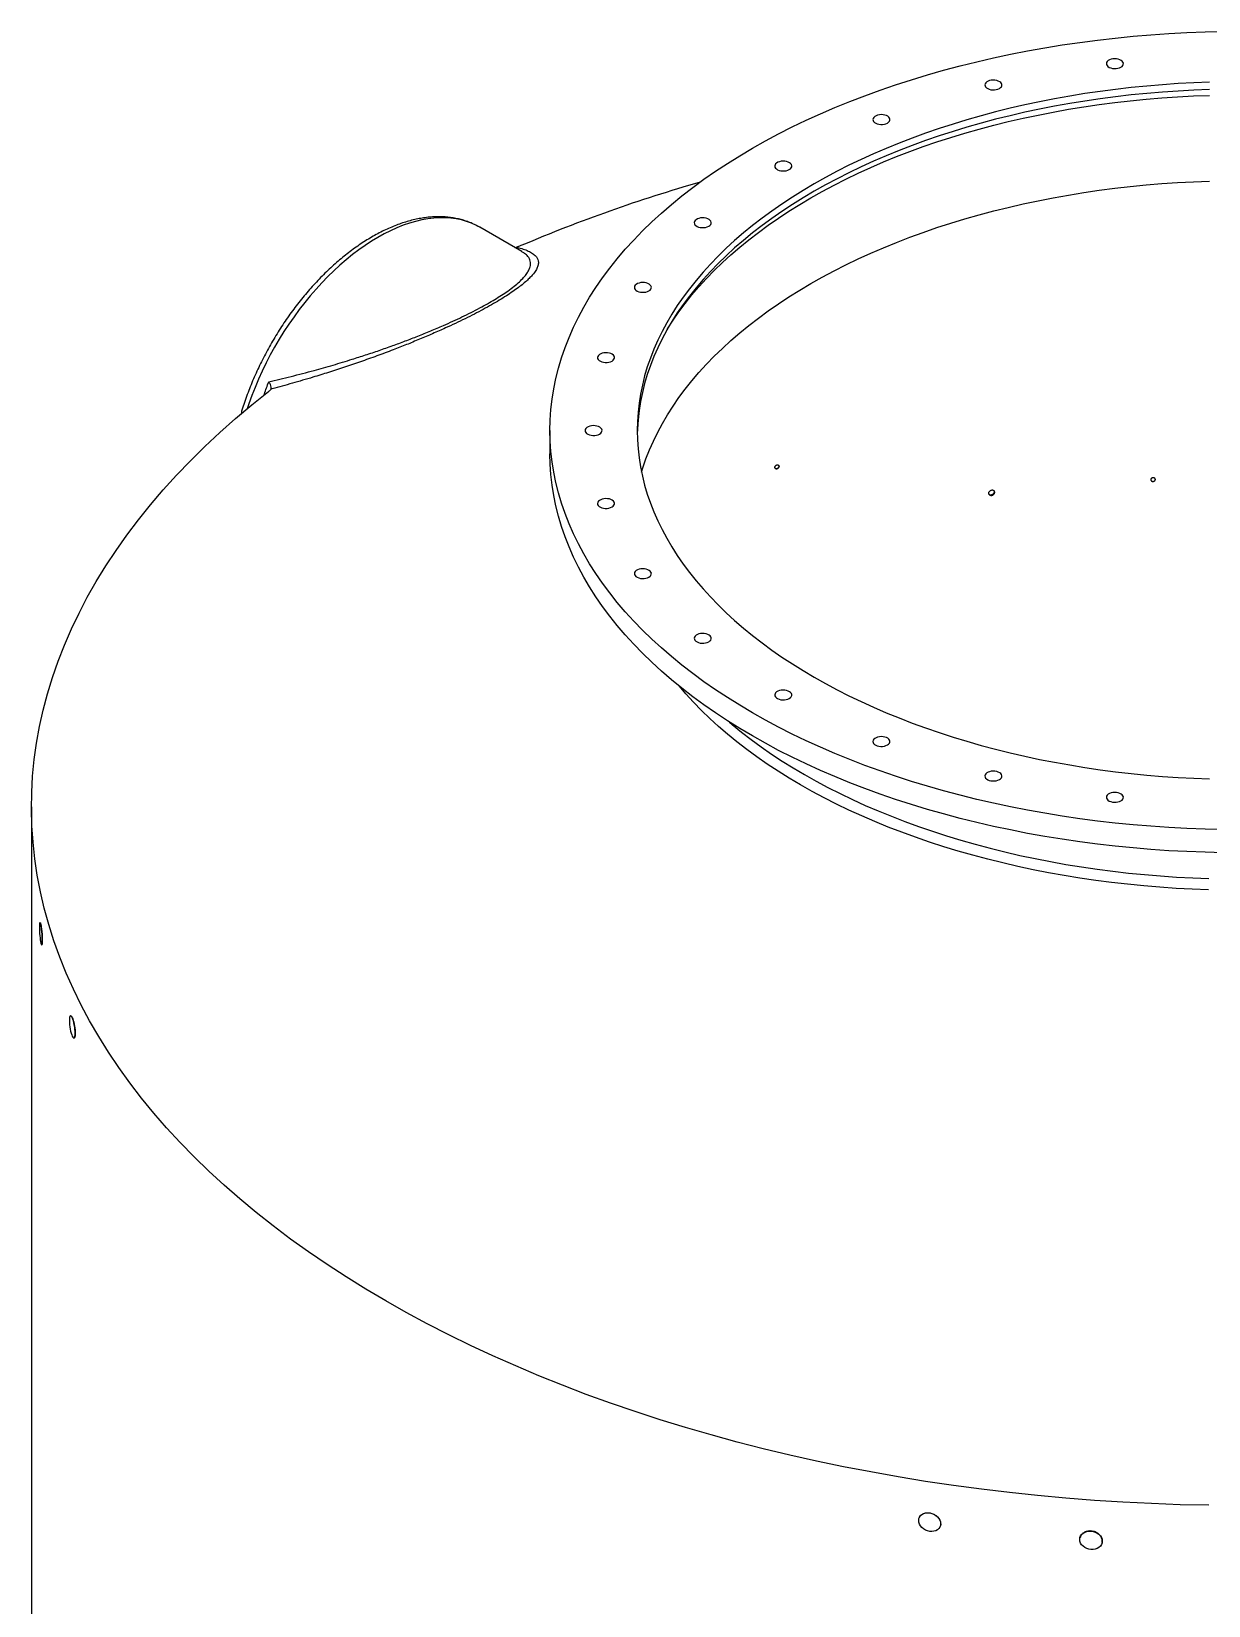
# Model space of a CAD drawing. Header units: millimetres. Extents: x -12403 to 8666, y -15213 to 13435.
# Drawn here: x 394 to 1464, y -3836 to -2406 of the extents above; entities that cross this region are included whole.
import ezdxf

# ---------------------------------------------------------------- set-up
doc = ezdxf.new("R2010")
doc.units = ezdxf.units.MM

msp = doc.modelspace()

# ---------------------------------------------------------------- linework, layer by layer
at = {"color": 7, "linetype": 'Continuous', "lineweight": 25}
for p, q in [((839.93, -2606.21), (801.77, -2584.17)), ((833.6, -2602.55), (835.21, -2602.33)), ((840, -2606.34), (839.89, -2606.28)), ((612.03, -2731.17), (612.05, -2730.93)), ((865.54, -2768.85), (865.54, -2789.87)), ((1269.48, -2824.57), (1269.37, -2823.92)), ((394.31, -3110.87), (394.31, -4775.94)), ((402.1, -3215.87), (402.08, -3215.87)), ((403.57, -3236.41), (403.58, -3236.41)), ((429.85, -3300.58), (429.83, -3300.59)), ((432.96, -3320.95), (432.98, -3320.94)), ((1201.36, -3756.31), (1201.35, -3756.33)), ((1220.05, -3764.96), (1220.06, -3764.94)), ((1347.23, -3774.93), (1347.22, -3774.96)), ((1367.36, -3779.32), (1367.36, -3779.3))]:
    msp.add_line(p, q, dxfattribs=at)
at = {"color": 7, "linetype": 'Continuous', "lineweight": 25, "flags": 128}
for points in [[(1049.56, -2512.37), (1061.35, -2505.75), (1073.42, -2499.3), (1085.79, -2493.04), (1098.44, -2486.97), (1111.35, -2481.09), (1124.53, -2475.41), (1137.97, -2469.93), (1151.64, -2464.65), (1165.55, -2459.58), (1179.69, -2454.73), (1194.04, -2450.09), (1208.6, -2445.67), (1223.35, -2441.47), (1238.29, -2437.49), (1253.4, -2433.75), (1268.68, -2430.23), (1284.11, -2426.94), (1299.68, -2423.89), (1315.39, -2421.07), (1331.22, -2418.49), (1347.17, -2416.16), (1363.21, -2414.06), (1379.34, -2412.21), (1395.55, -2410.6), (1411.83, -2409.24), (1428.16, -2408.12), (1444.54, -2407.25), (1460.96, -2406.63), (1477.39, -2406.26)], [(1384.46, -2438.71), (1385.51, -2437.96), (1386.25, -2437.1), (1386.65, -2436.16), (1386.7, -2435.2), (1386.38, -2434.25), (1385.72, -2433.36), (1384.75, -2432.58), (1383.51, -2431.94), (1382.05, -2431.46), (1380.46, -2431.18), (1378.79, -2431.1), (1377.14, -2431.23), (1375.57, -2431.56), (1374.16, -2432.08), (1372.98, -2432.76), (1372.08, -2433.58), (1371.5, -2434.48), (1371.28, -2435.44), (1371.41, -2436.4), (1371.9, -2437.32), (1372.73, -2438.16), (1373.84, -2438.88), (1375.2, -2439.44), (1376.73, -2439.82), (1378.37, -2440), (1380.04, -2439.98), (1381.66, -2439.74), (1383.16, -2439.31), (1384.46, -2438.71)], [(1465.11, -2452.35), (1450.77, -2452.9), (1436.45, -2453.66), (1422.18, -2454.63), (1407.96, -2455.82), (1393.79, -2457.23), (1379.7, -2458.85), (1365.68, -2460.68), (1351.75, -2462.72), (1337.92, -2464.97), (1324.19, -2467.43), (1310.58, -2470.1), (1297.1, -2472.97), (1283.75, -2476.04), (1270.54, -2479.32), (1257.49, -2482.79), (1244.6, -2486.46), (1231.88, -2490.33), (1219.34, -2494.38), (1206.99, -2498.62), (1194.84, -2503.05), (1182.89, -2507.66), (1171.15, -2512.45), (1159.63, -2517.41), (1148.35, -2522.55), (1137.3, -2527.85), (1126.49, -2533.32), (1115.94, -2538.96), (1105.64, -2544.75), (1095.62, -2550.69), (1085.86, -2556.78), (1076.38, -2563.02), (1067.19, -2569.4), (1058.3, -2575.91), (1049.7, -2582.56), (1041.4, -2589.34), (1033.42, -2596.24), (1025.75, -2603.25), (1018.4, -2610.38), (1011.38, -2617.62), (1004.69, -2624.96), (998.33, -2632.41), (992.31, -2639.94), (986.64, -2647.56), (981.31, -2655.27), (976.34, -2663.05), (971.72, -2670.91), (967.46, -2678.83), (963.56, -2686.82), (960.02, -2694.86), (956.85, -2702.95), (954.04, -2711.09), (951.61, -2719.27), (949.55, -2727.48), (947.86, -2735.72), (946.54, -2743.98), (945.6, -2752.26), (945.04, -2760.55), (944.85, -2768.85), (945.04, -2777.14), (945.6, -2785.43), (946.54, -2793.71), (947.86, -2801.97), (949.55, -2810.21), (951.61, -2818.42), (954.04, -2826.6), (956.85, -2834.74), (960.02, -2842.83), (963.56, -2850.87), (967.46, -2858.86), (971.72, -2866.78), (976.34, -2874.64), (981.31, -2882.42), (986.64, -2890.13), (992.31, -2897.75), (998.33, -2905.29), (1004.69, -2912.73), (1011.38, -2920.07), (1018.4, -2927.31), (1025.75, -2934.44), (1033.42, -2941.46), (1041.4, -2948.35), (1049.7, -2955.13), (1058.3, -2961.78), (1067.19, -2968.29), (1076.38, -2974.67), (1085.86, -2980.91), (1095.62, -2987), (1105.64, -2992.95), (1115.94, -2998.73), (1126.49, -3004.37), (1137.3, -3009.84), (1148.35, -3015.14), (1159.63, -3020.28), (1171.15, -3025.24), (1182.89, -3030.03), (1194.84, -3034.64), (1206.99, -3039.07), (1219.34, -3043.31), (1231.88, -3047.36), (1244.6, -3051.23), (1257.49, -3054.9), (1270.54, -3058.37), (1283.75, -3061.65), (1297.1, -3064.72), (1310.58, -3067.59), (1324.19, -3070.26), (1337.92, -3072.72), (1351.75, -3074.97), (1365.68, -3077.01), (1379.7, -3078.85), (1393.79, -3080.46), (1407.96, -3081.87), (1422.18, -3083.06), (1436.45, -3084.03), (1450.77, -3084.79), (1465.11, -3085.34)], [(1465.11, -2459.08), (1450.77, -2459.63), (1436.45, -2460.38), (1422.18, -2461.36), (1407.96, -2462.55), (1393.79, -2463.96), (1379.7, -2465.57), (1365.68, -2467.41), (1351.75, -2469.45), (1337.92, -2471.7), (1324.19, -2474.16), (1310.58, -2476.83), (1297.1, -2479.7), (1283.75, -2482.77), (1270.54, -2486.05), (1257.49, -2489.52), (1244.6, -2493.19), (1231.88, -2497.05), (1219.34, -2501.11), (1206.99, -2505.35), (1194.84, -2509.78), (1182.89, -2514.39), (1171.15, -2519.18), (1159.63, -2524.14), (1148.35, -2529.28), (1137.3, -2534.58), (1126.49, -2540.05), (1115.94, -2545.68), (1105.64, -2551.47), (1095.62, -2557.42), (1085.86, -2563.51), (1076.38, -2569.75), (1067.19, -2576.13), (1058.3, -2582.64), (1049.7, -2589.29), (1041.4, -2596.07), (1033.42, -2602.96), (1025.75, -2609.98), (1018.4, -2617.11), (1011.38, -2624.35), (1004.69, -2631.69), (998.33, -2639.13), (992.31, -2646.67), (986.64, -2654.29), (981.31, -2662), (976.34, -2669.78), (971.72, -2677.64), (967.46, -2685.56), (963.56, -2693.55), (960.02, -2701.59), (956.85, -2709.68), (954.04, -2717.82), (951.61, -2726), (949.55, -2734.21), (947.86, -2742.45), (946.54, -2750.71), (945.6, -2758.99), (945.04, -2767.28), (944.88, -2772.21)], [(1274.04, -2458.05), (1275.08, -2457.3), (1275.83, -2456.43), (1276.23, -2455.5), (1276.27, -2454.53), (1275.96, -2453.59), (1275.3, -2452.7), (1274.32, -2451.92), (1273.08, -2451.27), (1271.63, -2450.8), (1270.03, -2450.52), (1268.37, -2450.44), (1266.71, -2450.57), (1265.14, -2450.9), (1263.73, -2451.42), (1262.55, -2452.1), (1261.65, -2452.91), (1261.08, -2453.82), (1260.85, -2454.77), (1260.99, -2455.74), (1261.48, -2456.66), (1262.3, -2457.5), (1263.42, -2458.21), (1264.77, -2458.78), (1266.31, -2459.16), (1267.95, -2459.34), (1269.62, -2459.31), (1271.24, -2459.08), (1272.73, -2458.65), (1274.04, -2458.05)], [(970.74, -2679.4), (972.45, -2676.56), (977.47, -2668.71), (982.83, -2660.95), (988.55, -2653.27), (994.61, -2645.68), (1001.01, -2638.18), (1007.76, -2630.78), (1014.83, -2623.49), (1022.24, -2616.31), (1029.96, -2609.24), (1038.01, -2602.29), (1046.36, -2595.46), (1055.03, -2588.76), (1063.99, -2582.2), (1073.25, -2575.77), (1082.8, -2569.49), (1092.63, -2563.35), (1102.73, -2557.36), (1113.1, -2551.53), (1123.74, -2545.85), (1134.62, -2540.34), (1145.76, -2535), (1157.13, -2529.82), (1168.73, -2524.82), (1180.55, -2520), (1192.59, -2515.35), (1204.84, -2510.89), (1217.28, -2506.62), (1229.92, -2502.53), (1242.73, -2498.64), (1255.72, -2494.94), (1268.87, -2491.44), (1282.17, -2488.14), (1295.62, -2485.05), (1309.21, -2482.15), (1322.92, -2479.47), (1336.75, -2476.99), (1350.68, -2474.72), (1364.72, -2472.66), (1378.84, -2470.82), (1393.04, -2469.19), (1407.31, -2467.77), (1421.64, -2466.57), (1436.02, -2465.59), (1450.44, -2464.82), (1464.89, -2464.28)], [(1172.27, -2489.45), (1173.31, -2488.7), (1174.06, -2487.84), (1174.46, -2486.9), (1174.5, -2485.94), (1174.19, -2484.99), (1173.53, -2484.1), (1172.56, -2483.32), (1171.31, -2482.68), (1169.86, -2482.2), (1168.26, -2481.92), (1166.6, -2481.84), (1164.94, -2481.97), (1163.37, -2482.3), (1161.97, -2482.82), (1160.78, -2483.5), (1159.88, -2484.32), (1159.31, -2485.22), (1159.08, -2486.18), (1159.22, -2487.14), (1159.71, -2488.06), (1160.53, -2488.9), (1161.65, -2489.62), (1163, -2490.18), (1164.54, -2490.56), (1166.18, -2490.74), (1167.85, -2490.72), (1169.47, -2490.48), (1170.97, -2490.06), (1172.27, -2489.45)], [(1477.39, -3131.43), (1460.96, -3131.06), (1444.54, -3130.44), (1428.16, -3129.57), (1411.83, -3128.45), (1395.55, -3127.09), (1379.34, -3125.48), (1363.21, -3123.63), (1347.17, -3121.53), (1331.22, -3119.2), (1315.39, -3116.62), (1299.68, -3113.8), (1284.11, -3110.75), (1268.68, -3107.46), (1253.4, -3103.95), (1238.29, -3100.2), (1223.35, -3096.22), (1208.6, -3092.02), (1194.04, -3087.6), (1179.69, -3082.96), (1165.55, -3078.11), (1151.64, -3073.04), (1137.97, -3067.76), (1124.53, -3062.28), (1111.35, -3056.6), (1098.44, -3050.72), (1085.79, -3044.65), (1073.42, -3038.39), (1061.35, -3031.95), (1049.56, -3025.32), (1038.09, -3018.52), (1026.92, -3011.55), (1016.08, -3004.41), (1005.56, -2997.11), (995.38, -2989.65), (985.53, -2982.04), (976.04, -2974.29), (966.9, -2966.39), (958.13, -2958.36), (949.72, -2950.2), (941.68, -2941.92), (934.02, -2933.51), (926.74, -2925), (919.86, -2916.37), (913.37, -2907.65), (907.27, -2898.83), (901.58, -2889.92), (896.29, -2880.93), (891.41, -2871.86), (886.95, -2862.72), (882.9, -2853.52), (879.27, -2844.26), (876.06, -2834.94), (873.27, -2825.59), (870.91, -2816.19), (868.98, -2806.76), (867.48, -2797.3), (866.4, -2787.83), (865.75, -2778.34), (865.54, -2768.85), (865.75, -2759.35), (866.4, -2749.86), (867.48, -2740.39), (868.98, -2730.93), (870.91, -2721.5), (873.27, -2712.11), (876.06, -2702.75), (879.27, -2693.43), (882.9, -2684.17), (886.95, -2674.97), (891.41, -2665.83), (896.29, -2656.76), (901.58, -2647.77), (907.27, -2638.86), (913.37, -2630.04), (919.86, -2621.32), (926.74, -2612.69), (934.02, -2604.18), (941.68, -2595.78), (949.72, -2587.49), (958.13, -2579.33), (966.9, -2571.3), (976.04, -2563.4), (985.53, -2555.65), (995.38, -2548.04), (1005.56, -2540.58), (1016.08, -2533.28), (1026.92, -2526.15), (1038.09, -2519.17), (1049.56, -2512.37)], [(1083.07, -2531.71), (1084.11, -2530.96), (1084.86, -2530.1), (1085.26, -2529.16), (1085.3, -2528.2), (1084.99, -2527.25), (1084.33, -2526.36), (1083.35, -2525.58), (1082.11, -2524.94), (1080.66, -2524.46), (1079.06, -2524.18), (1077.39, -2524.1), (1075.74, -2524.23), (1074.17, -2524.56), (1072.76, -2525.08), (1071.58, -2525.76), (1070.68, -2526.58), (1070.11, -2527.48), (1069.88, -2528.44), (1070.02, -2529.4), (1070.51, -2530.32), (1071.33, -2531.16), (1072.45, -2531.88), (1073.8, -2532.44), (1075.34, -2532.82), (1076.98, -2533), (1078.65, -2532.98), (1080.27, -2532.74), (1081.76, -2532.32), (1083.07, -2531.71)], [(1102.73, -2635.26), (1113.1, -2629.42), (1123.74, -2623.75), (1134.62, -2618.24), (1145.76, -2612.89), (1157.13, -2607.72), (1168.73, -2602.72), (1180.55, -2597.89), (1192.59, -2593.25), (1204.84, -2588.79), (1217.28, -2584.51), (1229.92, -2580.43), (1242.73, -2576.54), (1255.72, -2572.84), (1268.87, -2569.34), (1282.17, -2566.04), (1295.62, -2562.94), (1309.21, -2560.05), (1322.92, -2557.36), (1336.75, -2554.88), (1350.68, -2552.62), (1364.72, -2550.56), (1378.84, -2548.71), (1393.04, -2547.08), (1407.31, -2545.67), (1421.64, -2544.47), (1436.02, -2543.48), (1450.44, -2542.72), (1464.89, -2542.17)], [(1009.86, -2583.21), (1010.91, -2582.45), (1011.65, -2581.59), (1012.05, -2580.66), (1012.1, -2579.69), (1011.78, -2578.74), (1011.12, -2577.86), (1010.15, -2577.07), (1008.91, -2576.43), (1007.45, -2575.96), (1005.85, -2575.67), (1004.19, -2575.6), (1002.53, -2575.73), (1000.97, -2576.06), (999.56, -2576.58), (998.38, -2577.26), (997.48, -2578.07), (996.9, -2578.98), (996.68, -2579.93), (996.81, -2580.89), (997.3, -2581.82), (998.12, -2582.65), (999.24, -2583.37), (1000.6, -2583.94), (1002.13, -2584.32), (1003.77, -2584.5), (1005.44, -2584.47), (1007.06, -2584.24), (1008.56, -2583.81), (1009.86, -2583.21)], [(955.46, -2641.96), (956.51, -2641.2), (957.25, -2640.34), (957.66, -2639.4), (957.7, -2638.44), (957.39, -2637.49), (956.73, -2636.61), (955.75, -2635.82), (954.51, -2635.18), (953.05, -2634.71), (951.46, -2634.42), (949.79, -2634.35), (948.14, -2634.48), (946.57, -2634.81), (945.16, -2635.33), (943.98, -2636.01), (943.08, -2636.82), (942.51, -2637.73), (942.28, -2638.68), (942.42, -2639.64), (942.91, -2640.57), (943.73, -2641.4), (944.84, -2642.12), (946.2, -2642.68), (947.73, -2643.07), (949.37, -2643.25), (951.04, -2643.22), (952.67, -2642.99), (954.16, -2642.56), (955.46, -2641.96)], [(948.79, -2806.74), (949.99, -2802.85), (952.82, -2794.65), (956.01, -2786.5), (959.58, -2778.4), (963.51, -2770.35), (967.8, -2762.37), (972.45, -2754.45), (977.47, -2746.61), (982.83, -2738.85), (988.55, -2731.17), (994.61, -2723.58), (1001.01, -2716.08), (1007.76, -2708.68), (1014.83, -2701.39), (1022.24, -2694.2), (1029.96, -2687.13), (1038.01, -2680.18), (1046.36, -2673.36), (1055.03, -2666.66), (1063.99, -2660.09), (1073.25, -2653.67), (1082.8, -2647.38), (1092.63, -2641.24), (1102.73, -2635.26)], [(921.97, -2705.7), (923.01, -2704.95), (923.76, -2704.09), (924.16, -2703.15), (924.2, -2702.19), (923.89, -2701.24), (923.23, -2700.36), (922.25, -2699.57), (921.01, -2698.93), (919.56, -2698.45), (917.96, -2698.17), (916.3, -2698.09), (914.64, -2698.22), (913.07, -2698.56), (911.66, -2699.07), (910.48, -2699.76), (909.58, -2700.57), (909.01, -2701.47), (908.78, -2702.43), (908.92, -2703.39), (909.41, -2704.31), (910.23, -2705.15), (911.35, -2705.87), (912.7, -2706.43), (914.24, -2706.81), (915.88, -2707), (917.55, -2706.97), (919.17, -2706.74), (920.67, -2706.31), (921.97, -2705.7)], [(1464.32, -3745.38), (1438.28, -3744.8), (1412.26, -3743.86), (1386.3, -3742.57), (1360.39, -3740.92), (1334.56, -3738.91), (1308.82, -3736.56), (1283.18, -3733.85), (1257.66, -3730.79), (1232.27, -3727.39), (1207.03, -3723.63), (1181.96, -3719.54), (1157.05, -3715.1), (1132.34, -3710.32), (1107.83, -3705.21), (1083.53, -3699.76), (1059.47, -3693.98), (1035.65, -3687.87), (1012.09, -3681.44), (988.8, -3674.69), (965.79, -3667.62), (943.08, -3660.24), (920.68, -3652.55), (898.6, -3644.55), (876.85, -3636.26), (855.45, -3627.67), (834.41, -3618.79), (813.75, -3609.62), (793.46, -3600.17), (773.57, -3590.45), (754.08, -3580.46), (735, -3570.21), (716.36, -3559.7), (698.15, -3548.93), (680.38, -3537.92), (663.08, -3526.67), (646.24, -3515.19), (629.88, -3503.48), (614, -3491.54), (598.62, -3479.4), (583.74, -3467.04), (569.37, -3454.49), (555.52, -3441.75), (542.2, -3428.81), (529.41, -3415.7), (517.17, -3402.42), (505.47, -3388.98), (494.33, -3375.37), (483.75, -3361.62), (473.74, -3347.73), (464.3, -3333.71), (455.44, -3319.56), (447.16, -3305.29), (439.47, -3290.91), (432.38, -3276.44), (425.88, -3261.86), (419.98, -3247.21), (414.68, -3232.48), (409.99, -3217.68), (405.91, -3202.82), (402.44, -3187.9), (399.59, -3172.95), (397.34, -3157.96), (395.72, -3142.94), (394.71, -3127.91), (394.32, -3112.86), (394.55, -3097.82), (395.39, -3082.78), (396.85, -3067.76), (398.93, -3052.76), (401.62, -3037.79), (404.93, -3022.87), (408.85, -3007.99), (413.38, -2993.18), (418.51, -2978.43), (424.25, -2963.75), (430.59, -2949.16), (437.53, -2934.65), (445.06, -2920.25), (453.19, -2905.95), (461.89, -2891.77), (471.18, -2877.71), (481.04, -2863.78), (491.47, -2850), (502.46, -2836.35), (514.01, -2822.87), (526.11, -2809.54), (538.75, -2796.38), (551.93, -2783.4), (565.64, -2770.61), (579.87, -2758), (594.62, -2745.59), (609.87, -2733.39)], [(910.66, -2772), (911.7, -2771.25), (912.45, -2770.38), (912.85, -2769.45), (912.89, -2768.48), (912.58, -2767.54), (911.92, -2766.65), (910.94, -2765.87), (909.7, -2765.22), (908.25, -2764.75), (906.65, -2764.47), (904.98, -2764.39), (903.33, -2764.52), (901.76, -2764.85), (900.35, -2765.37), (899.17, -2766.05), (898.27, -2766.86), (897.7, -2767.77), (897.47, -2768.72), (897.61, -2769.69), (898.1, -2770.61), (898.92, -2771.45), (900.04, -2772.16), (901.39, -2772.73), (902.93, -2773.11), (904.57, -2773.29), (906.24, -2773.26), (907.86, -2773.03), (909.35, -2772.6), (910.66, -2772)], [(1477.39, -3152.46), (1460.96, -3152.08), (1444.54, -3151.46), (1428.16, -3150.59), (1411.83, -3149.48), (1395.55, -3148.12), (1379.34, -3146.51), (1363.21, -3144.66), (1347.17, -3142.56), (1331.22, -3140.22), (1315.39, -3137.64), (1299.68, -3134.83), (1284.11, -3131.78), (1268.68, -3128.49), (1253.4, -3124.97), (1238.29, -3121.22), (1223.35, -3117.25), (1208.6, -3113.05), (1194.04, -3108.63), (1179.69, -3103.99), (1165.55, -3099.13), (1151.64, -3094.07), (1137.97, -3088.79), (1124.53, -3083.31), (1111.35, -3077.63), (1098.44, -3071.75), (1085.79, -3065.68), (1073.42, -3059.42), (1061.35, -3052.97), (1049.56, -3046.35), (1038.09, -3039.54), (1026.92, -3032.57), (1016.08, -3025.43), (1005.56, -3018.13), (995.38, -3010.68), (985.53, -3003.07), (976.04, -2995.31), (966.9, -2987.42), (958.13, -2979.39), (949.72, -2971.23), (941.68, -2962.94), (934.02, -2954.54), (926.74, -2946.02), (919.86, -2937.4), (913.37, -2928.67), (907.27, -2919.85), (901.58, -2910.95), (896.29, -2901.95), (891.41, -2892.89), (886.95, -2883.75), (882.9, -2874.54), (879.27, -2865.28), (876.06, -2855.97), (873.27, -2846.61), (870.91, -2837.21), (868.98, -2827.78), (867.48, -2818.33), (866.4, -2808.85), (865.75, -2799.37), (865.54, -2789.87)], [(1071.85, -2803.5), (1072.58, -2803.2), (1073.2, -2802.69), (1073.61, -2802.04), (1073.75, -2801.36), (1073.61, -2800.75), (1073.52, -2800.61)], [(921.97, -2838.29), (923.01, -2837.54), (923.76, -2836.68), (924.16, -2835.74), (924.2, -2834.78), (923.89, -2833.83), (923.23, -2832.95), (922.25, -2832.16), (921.01, -2831.52), (919.56, -2831.04), (917.96, -2830.76), (916.3, -2830.68), (914.64, -2830.81), (913.07, -2831.15), (911.66, -2831.66), (910.48, -2832.35), (909.58, -2833.16), (909.01, -2834.06), (908.78, -2835.02), (908.92, -2835.98), (909.41, -2836.9), (910.23, -2837.74), (911.35, -2838.46), (912.7, -2839.02), (914.24, -2839.4), (915.88, -2839.59), (917.55, -2839.56), (919.17, -2839.33), (920.67, -2838.9), (921.97, -2838.29)], [(1264.16, -2825.79), (1264.48, -2826.37), (1265.15, -2826.9), (1266.04, -2827.16), (1267.03, -2827.11), (1267.98, -2826.77), (1268.78, -2826.17), (1269.3, -2825.4), (1269.48, -2824.57)], [(955.46, -2902.04), (956.51, -2901.29), (957.25, -2900.43), (957.66, -2899.49), (957.7, -2898.53), (957.39, -2897.58), (956.73, -2896.69), (955.75, -2895.91), (954.51, -2895.27), (953.05, -2894.79), (951.46, -2894.51), (949.79, -2894.43), (948.14, -2894.56), (946.57, -2894.89), (945.16, -2895.41), (943.98, -2896.09), (943.08, -2896.91), (942.51, -2897.81), (942.28, -2898.77), (942.42, -2899.73), (942.91, -2900.65), (943.73, -2901.49), (944.84, -2902.21), (946.2, -2902.77), (947.73, -2903.15), (949.37, -2903.33), (951.04, -2903.31), (952.67, -2903.07), (954.16, -2902.65), (955.46, -2902.04)], [(1009.86, -2960.79), (1010.91, -2960.04), (1011.65, -2959.18), (1012.05, -2958.24), (1012.1, -2957.28), (1011.78, -2956.33), (1011.12, -2955.44), (1010.15, -2954.66), (1008.91, -2954.02), (1007.45, -2953.54), (1005.85, -2953.26), (1004.19, -2953.18), (1002.53, -2953.31), (1000.97, -2953.64), (999.56, -2954.16), (998.38, -2954.84), (997.48, -2955.66), (996.9, -2956.56), (996.68, -2957.52), (996.81, -2958.48), (997.3, -2959.4), (998.12, -2960.24), (999.24, -2960.96), (1000.6, -2961.52), (1002.13, -2961.9), (1003.77, -2962.08), (1005.44, -2962.06), (1007.06, -2961.82), (1008.56, -2961.4), (1009.86, -2960.79)], [(1083.07, -3012.29), (1084.11, -3011.53), (1084.86, -3010.67), (1085.26, -3009.73), (1085.3, -3008.77), (1084.99, -3007.82), (1084.33, -3006.94), (1083.35, -3006.15), (1082.11, -3005.51), (1080.66, -3005.04), (1079.06, -3004.75), (1077.39, -3004.67), (1075.74, -3004.81), (1074.17, -3005.14), (1072.76, -3005.66), (1071.58, -3006.34), (1070.68, -3007.15), (1070.11, -3008.06), (1069.88, -3009.01), (1070.02, -3009.97), (1070.51, -3010.89), (1071.33, -3011.73), (1072.45, -3012.45), (1073.8, -3013.01), (1075.34, -3013.4), (1076.98, -3013.58), (1078.65, -3013.55), (1080.27, -3013.32), (1081.76, -3012.89), (1083.07, -3012.29)], [(1172.27, -3054.55), (1173.31, -3053.8), (1174.06, -3052.93), (1174.46, -3052), (1174.5, -3051.03), (1174.19, -3050.08), (1173.53, -3049.2), (1172.56, -3048.42), (1171.31, -3047.77), (1169.86, -3047.3), (1168.26, -3047.01), (1166.6, -3046.94), (1164.94, -3047.07), (1163.37, -3047.4), (1161.97, -3047.92), (1160.78, -3048.6), (1159.88, -3049.41), (1159.31, -3050.32), (1159.08, -3051.27), (1159.22, -3052.23), (1159.71, -3053.16), (1160.53, -3054), (1161.65, -3054.71), (1163, -3055.28), (1164.54, -3055.66), (1166.18, -3055.84), (1167.85, -3055.81), (1169.47, -3055.58), (1170.97, -3055.15), (1172.27, -3054.55)], [(1274.04, -3085.95), (1275.08, -3085.2), (1275.83, -3084.33), (1276.23, -3083.4), (1276.27, -3082.43), (1275.96, -3081.49), (1275.3, -3080.6), (1274.32, -3079.82), (1273.08, -3079.17), (1271.63, -3078.7), (1270.03, -3078.42), (1268.37, -3078.34), (1266.71, -3078.47), (1265.14, -3078.8), (1263.73, -3079.32), (1262.55, -3080), (1261.65, -3080.81), (1261.08, -3081.72), (1260.85, -3082.68), (1260.99, -3083.64), (1261.48, -3084.56), (1262.3, -3085.4), (1263.42, -3086.12), (1264.77, -3086.68), (1266.31, -3087.06), (1267.95, -3087.24), (1269.62, -3087.21), (1271.24, -3086.98), (1272.73, -3086.55), (1274.04, -3085.95)], [(1384.46, -3105.29), (1385.51, -3104.54), (1386.25, -3103.67), (1386.65, -3102.74), (1386.7, -3101.77), (1386.38, -3100.82), (1385.72, -3099.94), (1384.75, -3099.16), (1383.51, -3098.51), (1382.05, -3098.04), (1380.46, -3097.75), (1378.79, -3097.68), (1377.14, -3097.81), (1375.57, -3098.14), (1374.16, -3098.66), (1372.98, -3099.34), (1372.08, -3100.15), (1371.5, -3101.06), (1371.28, -3102.01), (1371.41, -3102.97), (1371.9, -3103.9), (1372.73, -3104.74), (1373.84, -3105.45), (1375.2, -3106.02), (1376.73, -3106.4), (1378.37, -3106.58), (1380.04, -3106.55), (1381.66, -3106.32), (1383.16, -3105.89), (1384.46, -3105.29)], [(402.83, -3217.73), (402.58, -3216.74), (402.34, -3216.11), (402.12, -3215.87), (401.92, -3216.02), (401.76, -3216.56), (401.64, -3217.47), (401.57, -3218.71), (401.55, -3220.24), (401.57, -3221.99), (401.64, -3223.91), (401.76, -3225.91), (401.92, -3227.92), (402.12, -3229.86), (402.34, -3231.65), (402.58, -3233.24), (402.83, -3234.55)], [(402.83, -3234.55), (403.08, -3235.54), (403.32, -3236.17), (403.54, -3236.41), (403.73, -3236.26), (403.89, -3235.72), (404.01, -3234.81), (404.08, -3233.57), (404.1, -3232.04), (404.08, -3230.29), (404.01, -3228.37), (403.89, -3226.37), (403.73, -3224.37), (403.54, -3222.43), (403.32, -3220.63), (403.08, -3219.04), (402.83, -3217.73)], [(431.4, -3302.36), (430.88, -3301.4), (430.38, -3300.8), (429.92, -3300.58), (429.52, -3300.76), (429.19, -3301.32), (428.94, -3302.24), (428.79, -3303.49), (428.74, -3305.02), (428.79, -3306.77), (428.94, -3308.68), (429.19, -3310.66), (429.52, -3312.65), (429.92, -3314.57), (430.38, -3316.34), (430.88, -3317.89), (431.4, -3319.18)], [(431.4, -3319.18), (431.91, -3320.14), (432.41, -3320.73), (432.87, -3320.95), (433.27, -3320.78), (433.6, -3320.22), (433.85, -3319.29), (434, -3318.04), (434.05, -3316.51), (434, -3314.76), (433.85, -3312.86), (433.6, -3310.87), (433.27, -3308.88), (432.87, -3306.97), (432.41, -3305.19), (431.91, -3303.64), (431.4, -3302.36)], [(1210.7, -3769.06), (1208.76, -3768.6), (1206.89, -3767.83), (1205.17, -3766.79), (1203.66, -3765.51), (1202.42, -3764.05), (1201.5, -3762.45), (1200.94, -3760.79), (1200.75, -3759.12), (1200.94, -3757.51), (1201.5, -3756.01), (1202.42, -3754.7), (1203.66, -3753.62), (1205.17, -3752.8), (1206.89, -3752.29), (1208.76, -3752.1), (1210.7, -3752.24)], [(1210.7, -3752.24), (1212.64, -3752.7), (1214.51, -3753.46), (1216.23, -3754.51), (1217.74, -3755.78), (1218.97, -3757.25), (1219.89, -3758.84), (1220.46, -3760.51), (1220.65, -3762.18), (1220.46, -3763.79), (1219.89, -3765.28), (1218.97, -3766.59), (1217.74, -3767.68), (1216.23, -3768.49), (1214.51, -3769), (1212.64, -3769.2), (1210.7, -3769.06)], [(1357.29, -3785.55), (1355.3, -3785.25), (1353.38, -3784.63), (1351.61, -3783.72), (1350.06, -3782.57), (1348.79, -3781.2), (1347.85, -3779.68), (1347.27, -3778.06), (1347.07, -3776.4), (1347.27, -3774.78), (1347.85, -3773.24), (1348.79, -3771.85), (1350.06, -3770.67), (1351.61, -3769.74), (1353.38, -3769.09), (1355.3, -3768.75), (1357.29, -3768.73)], [(1357.29, -3768.73), (1359.28, -3769.04), (1361.2, -3769.65), (1362.97, -3770.56), (1364.52, -3771.72), (1365.79, -3773.08), (1366.73, -3774.6), (1367.31, -3776.22), (1367.51, -3777.88), (1367.31, -3779.51), (1366.73, -3781.04), (1365.79, -3782.43), (1364.52, -3783.61), (1362.97, -3784.54), (1361.2, -3785.19), (1359.28, -3785.53), (1357.29, -3785.55)]]:
    msp.add_lwpolyline(points, dxfattribs=at)
at = {"color": 8, "linetype": 'Continuous', "lineweight": 25, "flags": 128}
for points in [[(801.77, -2584.17), (798.65, -2582.49), (794.33, -2580.52), (789.84, -2578.87), (785.19, -2577.54), (780.39, -2576.54), (775.46, -2575.87), (770.39, -2575.53), (765.21, -2575.53), (759.91, -2575.85), (754.52, -2576.5), (749.03, -2577.49), (743.47, -2578.8), (737.84, -2580.44), (732.16, -2582.39), (726.43, -2584.67), (720.66, -2587.26), (714.87, -2590.15), (709.07, -2593.35), (703.28, -2596.85), (697.49, -2600.63), (691.72, -2604.7), (685.99, -2609.04), (680.31, -2613.65), (674.68, -2618.51), (669.11, -2623.62), (663.63, -2628.97), (658.24, -2634.55), (652.94, -2640.34), (647.76, -2646.33), (642.69, -2652.52), (637.75, -2658.89), (632.96, -2665.42), (628.31, -2672.11), (623.82, -2678.95), (619.5, -2685.91), (615.35, -2692.99), (611.39, -2700.17), (607.62, -2707.43), (604.05, -2714.77), (600.68, -2722.17), (597.52, -2729.61), (594.59, -2737.08), (591.87, -2744.57), (590.33, -2749.14)], [(1464.19, -3186.17), (1449.39, -3185.61), (1434.62, -3184.82), (1419.9, -3183.82), (1405.22, -3182.59), (1390.6, -3181.14), (1376.06, -3179.47), (1361.59, -3177.58), (1347.22, -3175.47), (1332.94, -3173.15), (1318.78, -3170.61), (1304.74, -3167.86), (1290.82, -3164.89), (1277.05, -3161.72), (1263.42, -3158.34), (1249.95, -3154.76), (1236.65, -3150.97), (1223.53, -3146.98), (1210.59, -3142.8), (1197.84, -3138.42), (1185.3, -3133.86), (1172.97, -3129.1), (1160.86, -3124.16), (1148.98, -3119.04), (1137.33, -3113.74), (1125.93, -3108.26), (1114.78, -3102.62), (1103.89, -3096.8), (1093.26, -3090.83), (1082.91, -3084.7), (1072.85, -3078.41), (1063.07, -3071.97), (1053.59, -3065.39), (1044.4, -3058.67), (1035.53, -3051.81), (1026.97, -3044.82), (1018.73, -3037.7), (1010.82, -3030.46), (1003.24, -3023.1), (995.99, -3015.63), (989.08, -3008.05), (983.23, -3001.22)], [(1028.65, -3033.68), (1031.22, -3035.85), (1039.7, -3042.78), (1048.49, -3049.57), (1057.59, -3056.24), (1066.99, -3062.76), (1076.67, -3069.14), (1086.65, -3075.37), (1096.9, -3081.44), (1107.43, -3087.36), (1118.22, -3093.12), (1129.27, -3098.72), (1140.57, -3104.14), (1152.11, -3109.39), (1163.89, -3114.47), (1175.89, -3119.37), (1188.11, -3124.08), (1200.53, -3128.61), (1213.16, -3132.94), (1225.99, -3137.09), (1238.99, -3141.04), (1252.17, -3144.79), (1265.52, -3148.34), (1279.02, -3151.69), (1292.67, -3154.84), (1306.46, -3157.77), (1320.37, -3160.5), (1334.41, -3163.01), (1348.55, -3165.32), (1362.79, -3167.41), (1377.13, -3169.28), (1391.54, -3170.93), (1406.02, -3172.37), (1420.57, -3173.59), (1435.16, -3174.58), (1449.8, -3175.36), (1464.46, -3175.91)]]:
    msp.add_lwpolyline(points, dxfattribs=at)
at = {"color": 7, "linetype": 'Continuous', "lineweight": 25}
for centre, radius, start, end in [((1391.04, -3898.98), 1410.52, 106.01264, 112.99726), ((1071.37, -2802.05), 1.54, 219.86818, 288.54588), ((1413.48, -2813.25), 1.84, 192.57026, 277.77664), ((1413.89, -2813.19), 1.89, 265.30087, 1.80074)]:
    msp.add_arc(centre, radius, start, end, dxfattribs=at)
for points, knots in [([(801.74, -2584.17), (801.59, -2584.08), (800.1, -2583.16), (797.11, -2581.68), (792.78, -2579.76), (788.29, -2578.15), (783.67, -2576.84), (778.92, -2575.81), (774.04, -2575.09), (769.05, -2574.66), (763.94, -2574.54), (758.74, -2574.73), (753.44, -2575.21), (748.06, -2576.01), (742.61, -2577.11), (737.1, -2578.51), (731.54, -2580.21), (725.95, -2582.21), (720.32, -2584.51), (714.68, -2587.09), (709.04, -2589.96), (703.41, -2593.1), (697.78, -2596.51), (692.19, -2600.18), (686.63, -2604.1), (681.12, -2608.27), (675.66, -2612.68), (670.26, -2617.32), (664.94, -2622.18), (659.69, -2627.25), (654.54, -2632.53), (649.48, -2638), (644.52, -2643.65), (639.68, -2649.48), (634.96, -2655.47), (630.38, -2661.61), (625.92, -2667.9), (621.61, -2674.31), (617.45, -2680.85), (613.45, -2687.5), (609.62, -2694.25), (605.96, -2701.09), (602.47, -2708), (599.17, -2714.97), (596.05, -2722), (593.14, -2729.07), (590.42, -2736.16), (587.91, -2743.27), (585.94, -2749.29), (584.89, -2752.93), (584.52, -2754.21)], [0, 0, 0, 0, 0.0022661, 0.0228193, 0.0433699, 0.063943, 0.0845646, 0.1052589, 0.1260441, 0.1469345, 0.167938, 0.1890565, 0.2102869, 0.2316212, 0.2530485, 0.2745556, 0.2961282, 0.3177527, 0.3394157, 0.3611059, 0.3828131, 0.4045292, 0.4262468, 0.4479602, 0.4696663, 0.4913626, 0.5130478, 0.5347212, 0.5563824, 0.5780315, 0.599669, 0.6212958, 0.6429127, 0.6645206, 0.6861206, 0.707714, 0.7293017, 0.7508852, 0.7724657, 0.7940445, 0.8156228, 0.837202, 0.8587828, 0.880366, 0.9019545, 0.9235478, 0.9451483, 0.9667564, 0.9883741, 1, 1, 1, 1]), ([(835.21, -2602.33), (835.35, -2602.36), (836, -2602.51), (838.55, -2603.13), (842.55, -2604.32), (847.08, -2606.18), (850.72, -2608.38), (853.21, -2610.79), (854.66, -2613.37), (855.18, -2616.06), (854.79, -2619.09), (853.38, -2622.48), (851.1, -2625.87), (848.24, -2629.15), (845.13, -2632.21), (841.37, -2635.47), (836.95, -2638.94), (831.85, -2642.59), (826.05, -2646.43), (819.59, -2650.43), (812.54, -2654.54), (804.96, -2658.74), (796.89, -2662.98), (788.42, -2667.24), (779.65, -2671.48), (769.82, -2676.04), (758.93, -2680.89), (747.03, -2685.96), (735.07, -2690.85), (722.08, -2695.94), (708.14, -2701.16), (693.32, -2706.45), (678.68, -2711.43), (664.28, -2716.09), (648.46, -2720.98), (631.33, -2725.97), (618.76, -2729.4), (612.39, -2731.07), (612.03, -2731.17)], [0, 0, 0, 0, 0.0028037, 0.0132975, 0.0529667, 0.0926869, 0.1323858, 0.1720262, 0.2040503, 0.2362036, 0.2683522, 0.300411, 0.3323556, 0.3541812, 0.3761098, 0.3980491, 0.4199311, 0.4417176, 0.4633936, 0.4851651, 0.5069326, 0.5286029, 0.5502354, 0.5719519, 0.5936835, 0.6153366, 0.643028, 0.6708172, 0.69864, 0.7263774, 0.7613824, 0.7964822, 0.8316564, 0.8668348, 0.9019057, 0.9495481, 0.9971963, 1, 1, 1, 1]), ([(839.96, -2600.56), (838.99, -2600.96), (837.49, -2601.58), (835.8, -2602.13), (835.21, -2602.33)], [0, 0, 0, 0, 0.6481322, 1, 1, 1, 1]), ([(612.03, -2731.17), (611.91, -2731.37), (611.65, -2731.79), (610.9, -2732.55), (610.22, -2733.11), (609.87, -2733.39)], [0, 0, 0, 0, 0.31818942, 0.64757129, 1, 1, 1, 1]), ([(612.08, -2730.57), (612.15, -2730.22), (612.32, -2729.34), (611.53, -2727.18), (610.55, -2725.42), (609.97, -2724.51), (609.97, -2724.51)], [0, 0, 0, 0, 0.2488578, 0.6290768, 0.9977582, 1, 1, 1, 1]), ([(1071.85, -2803.5), (1071.7, -2803.53), (1071.33, -2803.6), (1070.79, -2803.51), (1070.38, -2803.27), (1070.08, -2802.92), (1069.93, -2802.47), (1069.97, -2801.89), (1070.22, -2801.29), (1070.66, -2800.76), (1071.23, -2800.35), (1071.65, -2800.21), (1071.85, -2800.14)], [0, 0, 0, 0, 0.0772511, 0.1845941, 0.2919291, 0.3591065, 0.4664831, 0.5738238, 0.6811633, 0.7885176, 0.8958546, 1, 1, 1, 1]), ([(1071.85, -2800.14), (1071.94, -2800.12), (1072.24, -2800.06), (1072.74, -2800.09), (1073.26, -2800.3), (1073.58, -2800.65), (1073.75, -2801.08), (1073.78, -2801.58), (1073.59, -2802.17), (1073.2, -2802.73), (1072.67, -2803.18), (1072.19, -2803.42), (1071.91, -2803.49), (1071.85, -2803.5)], [0, 0, 0, 0, 0.0438248, 0.1511545, 0.2585027, 0.3658327, 0.4329933, 0.540322, 0.6476605, 0.7549999, 0.8623427, 0.9696789, 1, 1, 1, 1]), ([(1413.73, -2811.71), (1413.57, -2811.72), (1413.17, -2811.76), (1412.59, -2812.01), (1412.14, -2812.37), (1411.82, -2812.81), (1411.65, -2813.3), (1411.7, -2813.87), (1411.97, -2814.39), (1412.44, -2814.79), (1413.05, -2815.05), (1413.51, -2815.06), (1413.73, -2815.07)], [0, 0, 0, 0, 0.0772533, 0.1845965, 0.2919544, 0.3591297, 0.4664703, 0.5738103, 0.6811832, 0.7885092, 0.8958468, 1, 1, 1, 1]), ([(1413.73, -2815.07), (1413.83, -2815.06), (1414.15, -2815.04), (1414.69, -2814.87), (1415.25, -2814.51), (1415.6, -2814.07), (1415.78, -2813.59), (1415.81, -2813.09), (1415.61, -2812.54), (1415.19, -2812.1), (1414.61, -2811.8), (1414.09, -2811.7), (1413.8, -2811.71), (1413.73, -2811.71)], [0, 0, 0, 0, 0.0438253, 0.1511536, 0.2585013, 0.3658275, 0.4330238, 0.5403519, 0.6476886, 0.7549984, 0.8623378, 0.9696716, 1, 1, 1, 1]), ([(1268.89, -2823.51), (1269.1, -2823.68), (1269.52, -2824.03), (1269.8, -2824.76), (1269.78, -2825.56), (1269.44, -2826.35), (1268.83, -2827.04), (1268.01, -2827.55), (1267.07, -2827.82), (1266.12, -2827.83), (1265.27, -2827.56), (1264.61, -2827.07), (1264.22, -2826.38), (1264.14, -2825.6), (1264.39, -2824.8), (1264.92, -2824.07), (1265.69, -2823.49), (1266.6, -2823.14), (1267.55, -2823.05), (1268.34, -2823.2), (1268.74, -2823.43), (1268.89, -2823.51)], [0, 0, 0, 0, 0.05369, 0.1073778, 0.1610512, 0.2147316, 0.2684109, 0.3220976, 0.3757946, 0.4294907, 0.4831867, 0.5368861, 0.5905728, 0.6442508, 0.6979249, 0.7516155, 0.8052936, 0.8589881, 0.9126826, 0.9663802, 1, 1, 1, 1]), ([(402.1, -3215.93), (402.21, -3215.97), (402.42, -3216.06), (402.69, -3217.15), (402.83, -3217.73)], [0, 0, 0, 0, 0.4724928, 1, 1, 1, 1]), ([(402.83, -3217.73), (402.83, -3217.75), (402.98, -3218.43), (403.28, -3220.14), (403.67, -3223.31), (403.97, -3226.8), (404.13, -3229.8), (404.17, -3232.46), (404.1, -3234.63), (403.89, -3236.17), (403.68, -3236.28), (403.58, -3236.33)], [0, 0, 0, 0, 0.0042635, 0.13795, 0.2716337, 0.4053297, 0.5390187, 0.6227351, 0.756422, 0.8901024, 1, 1, 1, 1]), ([(429.85, -3300.63), (430.08, -3300.66), (430.54, -3300.72), (431.1, -3301.8), (431.4, -3302.36)], [0, 0, 0, 0, 0.4829673, 1, 1, 1, 1]), ([(431.4, -3302.36), (431.4, -3302.38), (431.71, -3303.04), (432.32, -3304.71), (433.12, -3307.83), (433.74, -3311.29), (434.04, -3314.27), (434.13, -3316.93), (433.99, -3319.1), (433.58, -3320.65), (433.15, -3320.79), (432.96, -3320.85)], [0, 0, 0, 0, 0.0042865, 0.138644, 0.2729979, 0.4073637, 0.5417243, 0.6258606, 0.7602183, 0.8945699, 1, 1, 1, 1]), ([(1201.37, -3756.32), (1201.83, -3755.56), (1202.76, -3754.01), (1205.34, -3752.56), (1208.11, -3751.98), (1209.96, -3752.16), (1210.7, -3752.24)], [0, 0, 0, 0, 0.2663319, 0.5423746, 0.8184077, 1, 1, 1, 1]), ([(1210.7, -3752.24), (1211.08, -3752.31), (1212.58, -3752.58), (1215.15, -3753.63), (1217.91, -3755.71), (1219.89, -3758.37), (1220.75, -3761.25), (1220.75, -3763.55), (1220.11, -3764.61), (1219.94, -3764.88)], [0, 0, 0, 0, 0.0606726, 0.2363425, 0.4120143, 0.5877025, 0.7633837, 0.9390501, 1, 1, 1, 1]), ([(1357.29, -3768.73), (1356.89, -3768.71), (1355.36, -3768.65), (1352.72, -3769.11), (1349.91, -3770.57), (1347.95, -3772.6), (1347.51, -3774.23), (1347.32, -3774.96)], [0, 0, 0, 0, 0.0833636, 0.3247246, 0.5660895, 0.8074754, 1, 1, 1, 1]), ([(1367.33, -3779.29), (1367.41, -3778.81), (1367.66, -3777.41), (1367.11, -3774.99), (1365.43, -3772.36), (1362.81, -3770.27), (1359.94, -3769.06), (1358.04, -3768.83), (1357.29, -3768.73)], [0, 0, 0, 0, 0.0999227, 0.2931567, 0.4863935, 0.6796396, 0.8728772, 1, 1, 1, 1])]:
    msp.add_open_spline(points, degree=3, knots=knots, dxfattribs=at)
at = {"color": 8, "linetype": 'Continuous', "lineweight": 25}
for points, knots in [([(609.97, -2724.51), (613.32, -2723.74), (620.04, -2722.19), (630.3, -2719.68), (640.71, -2717.03), (653.37, -2713.65), (668.37, -2709.42), (684.01, -2704.7), (698.01, -2700.22), (710.26, -2696.1), (722.3, -2691.86), (734.06, -2687.52), (745.61, -2683.05), (757.21, -2678.34), (767.83, -2673.8), (777.29, -2669.55), (785.7, -2665.61), (793.88, -2661.57), (801.67, -2657.54), (808.88, -2653.58), (815.58, -2649.67), (821.74, -2645.83), (827.7, -2641.8), (833.16, -2637.72), (837.99, -2633.6), (841.83, -2629.73), (844.66, -2626.19), (846.56, -2622.99), (847.66, -2620.1), (848.06, -2617.42), (847.81, -2614.94), (846.95, -2612.65), (845.29, -2610.24), (843.07, -2608.1), (840.86, -2606.83), (840, -2606.34)], [0, 0, 0, 0, 0.0303674, 0.0607341, 0.0912092, 0.1216832, 0.1701072, 0.2185225, 0.2514915, 0.2844824, 0.3174371, 0.3476937, 0.3779449, 0.4089676, 0.4399808, 0.4633402, 0.4866959, 0.5107841, 0.534869, 0.5581136, 0.5813577, 0.6055136, 0.629672, 0.6590525, 0.6884418, 0.7190739, 0.7497149, 0.7788735, 0.8080733, 0.837248, 0.8674103, 0.8975967, 0.9277678, 0.9719757, 1, 1, 1, 1]), ([(605.8, -2736.63), (605.9, -2736.32), (607.14, -2732.27), (608.61, -2728.24), (609.97, -2724.51)], [0, 0, 0, 0, 0.0763254, 1, 1, 1, 1])]:
    msp.add_open_spline(points, degree=3, knots=knots, dxfattribs=at)

doc.saveas('drawing.dxf')
